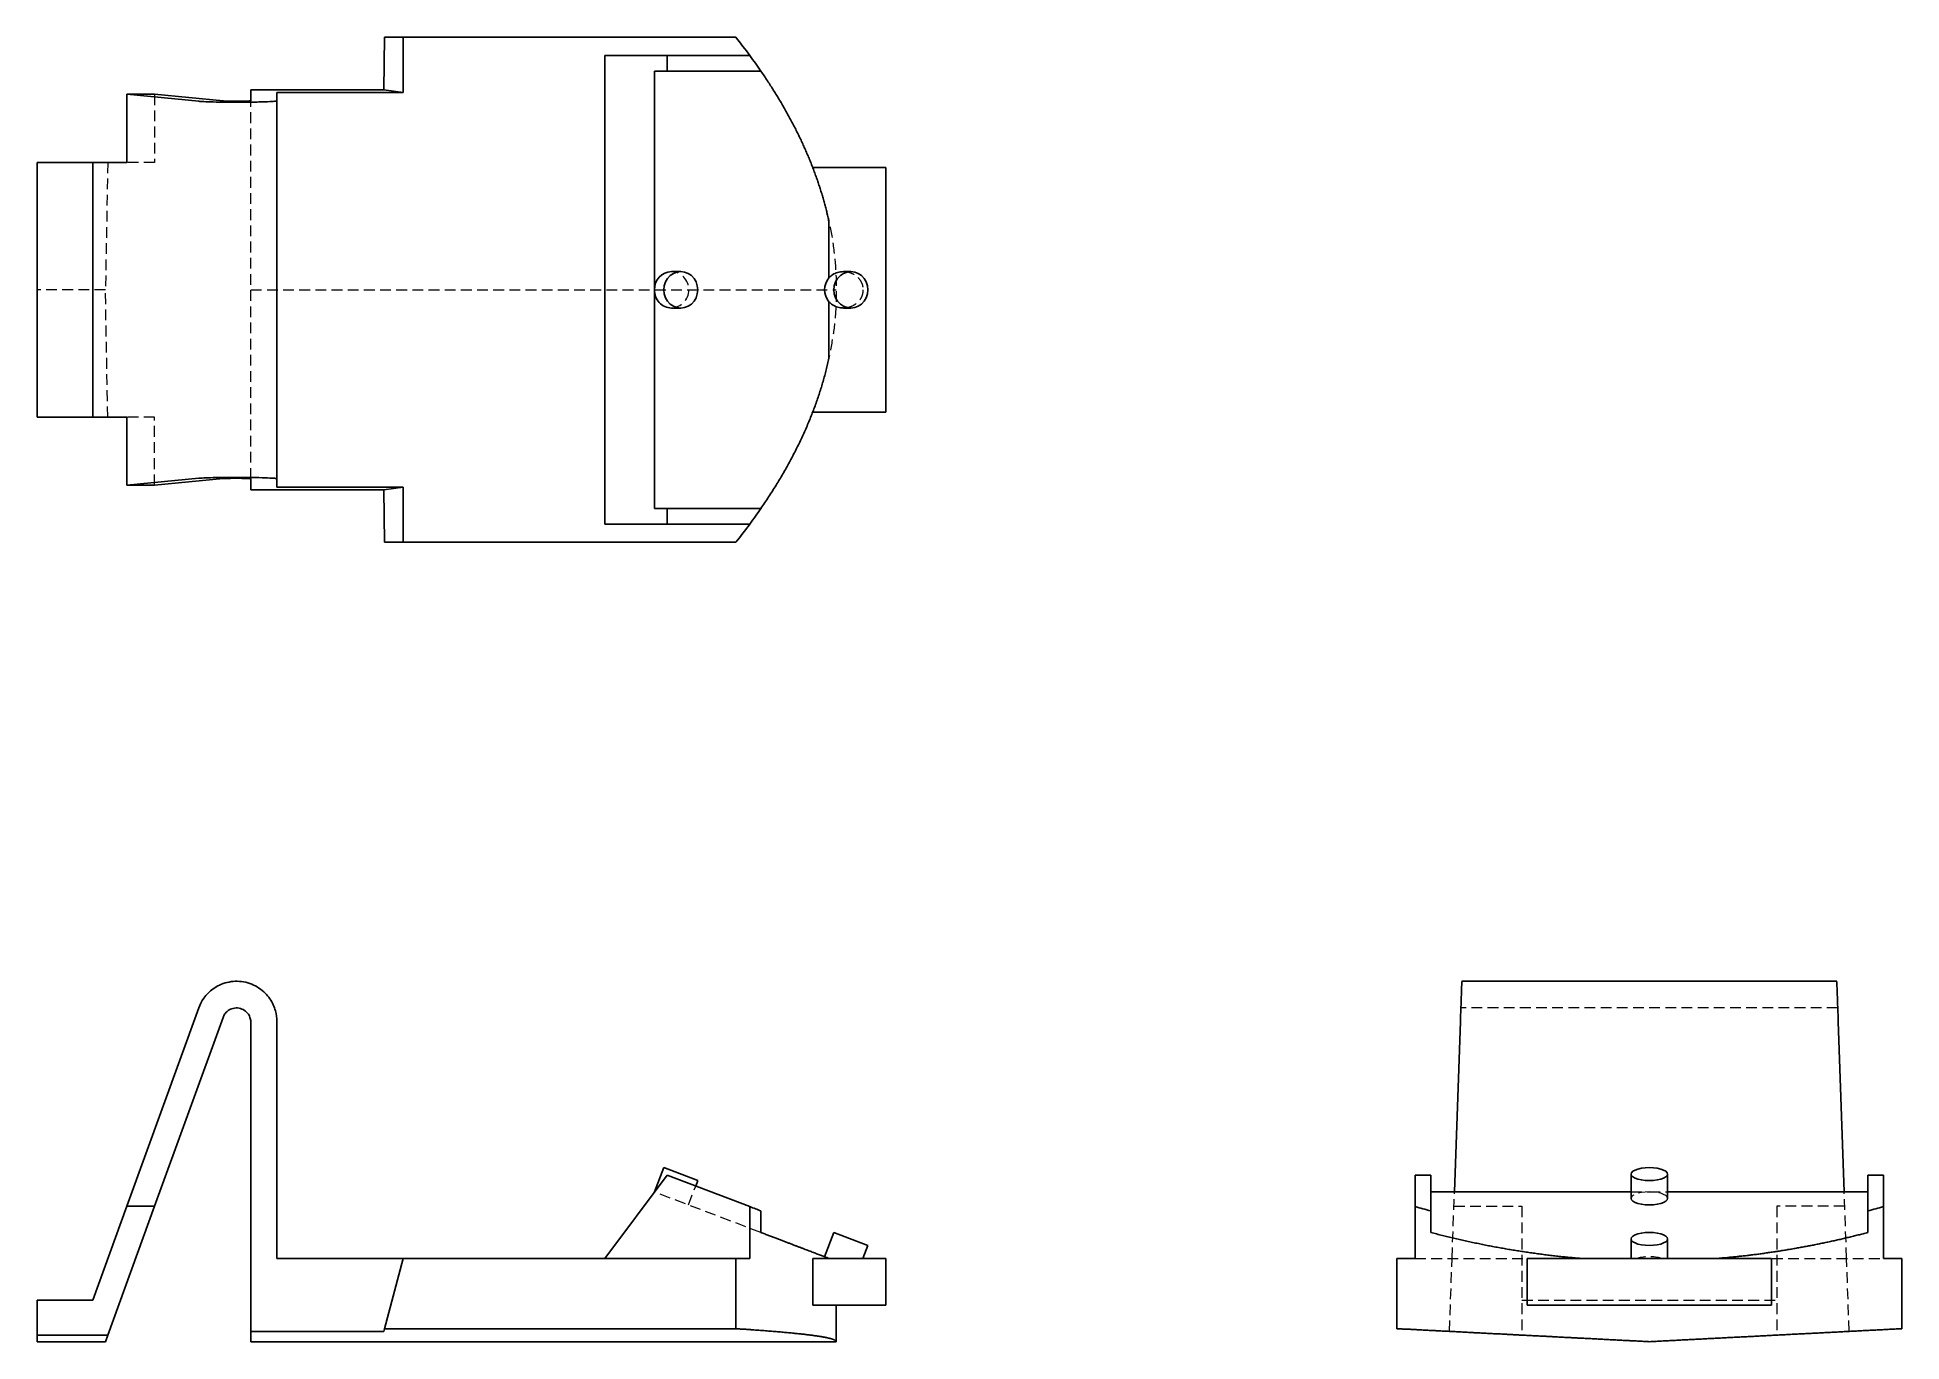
# Model space of a CAD drawing. Header units: millimetres. Extents: x 33 to 253, y 34 to 188.
import ezdxf

# ---------------------------------------------------------------- set-up
doc = ezdxf.new("R2010")
doc.units = ezdxf.units.MM
doc.linetypes.add('HIDDEN', pattern=[1.905, 1.27, -0.635])

msp = doc.modelspace()

# ---------------------------------------------------------------- linework, layer by layer
at = {"color": 7, "linetype": 'Continuous', "lineweight": 25}
for p, q in [((73.83, 181.55), (73.92, 187.75)), ((73.92, 187.75), (76.14, 187.75)), ((76.14, 187.75), (76.14, 181.25)), ((76.14, 187.75), (115.33, 187.75)), ((99.88, 130.4), (99.88, 185.6)), ((107.23, 185.6), (99.88, 185.6)), ((107.23, 185.6), (107.23, 183.76)), ((116.98, 185.6), (107.23, 185.6)), ((105.74, 183.76), (107.23, 183.76)), ((105.74, 158), (105.74, 183.76)), ((107.23, 183.76), (118.29, 183.76)), ((43.56, 181.03), (52.04, 180.21)), ((46.82, 181.03), (43.56, 181.03)), ((43.56, 181.03), (43.56, 173.01)), ((46.82, 181.03), (54.89, 180.25)), ((58.17, 181.55), (58.17, 180.27)), ((73.83, 181.55), (58.17, 181.55)), ((61.24, 181.25), (76.14, 181.25)), ((61.24, 181.25), (61.24, 180.27)), ((61.24, 135.73), (61.24, 180.27)), ((73.83, 181.55), (76.14, 181.25)), ((33, 142.99), (33, 173.01)), ((33, 173.01), (39.55, 173.01)), ((39.55, 142.99), (39.55, 173.01)), ((43.56, 173.01), (39.55, 173.01)), ((133, 172.41), (124.39, 172.41)), ((133, 143.59), (133, 172.41)), ((126.3, 159.42), (126.3, 166.07)), ((108.84, 160.15), (107.75, 160.15)), ((128.9, 160.15), (128.03, 160.15)), ((105.74, 132.24), (105.74, 158)), ((126.3, 149.93), (126.3, 156.58)), ((107.75, 155.85), (108.84, 155.85)), ((128.03, 155.85), (128.9, 155.85)), ((33, 142.99), (39.55, 142.99)), ((43.56, 142.99), (39.55, 142.99)), ((43.56, 134.97), (43.56, 142.99)), ((124.39, 143.59), (133, 143.59)), ((43.56, 134.97), (52.04, 135.79)), ((46.82, 134.97), (43.56, 134.97)), ((46.82, 134.97), (54.89, 135.75)), ((58.17, 134.45), (58.17, 135.73)), ((73.83, 134.45), (58.17, 134.45)), ((61.24, 134.75), (61.24, 135.73)), ((61.24, 134.75), (76.14, 134.75)), ((73.83, 134.45), (76.14, 134.75)), ((73.83, 134.45), (73.92, 128.25)), ((76.14, 128.25), (76.14, 134.75)), ((105.74, 132.24), (107.23, 132.24)), ((107.23, 130.4), (107.23, 132.24)), ((107.23, 132.24), (118.29, 132.24)), ((107.23, 130.4), (99.88, 130.4)), ((116.98, 130.4), (107.23, 130.4)), ((73.92, 128.25), (76.14, 128.25)), ((76.14, 128.25), (115.33, 128.25)), ((245.1, 76.53), (200.9, 76.53)), ((43.56, 50.02), (52.04, 73.41)), ((46.82, 50.02), (54.89, 72.28)), ((58.17, 35.28), (58.17, 71.7)), ((61.24, 43.88), (61.24, 71.79)), ((200.03, 51.71), (200.73, 71.79)), ((245.97, 51.71), (245.27, 71.79)), ((107.23, 53.7), (99.88, 43.88)), ((106.83, 54.58), (105.74, 51.71)), ((106.83, 54.58), (110.85, 53.05)), ((116.98, 49.98), (107.23, 53.7)), ((110.6, 52.41), (110.85, 53.05)), ((195.4, 49.98), (195.4, 53.7)), ((195.4, 53.7), (197.24, 53.7)), ((197.24, 53.7), (197.24, 49.48)), ((220.85, 53.81), (220.85, 50.95)), ((225.15, 50.95), (225.15, 53.81)), ((248.76, 53.7), (248.76, 49.48)), ((250.6, 53.7), (248.76, 53.7)), ((250.6, 49.98), (250.6, 53.7)), ((197.24, 51.71), (220.85, 51.71)), ((225.15, 51.71), (248.76, 51.71)), ((43.56, 50.02), (39.55, 38.98)), ((46.82, 50.02), (41.31, 34.84)), ((46.82, 50.02), (43.56, 50.02)), ((116.98, 43.88), (116.98, 49.98)), ((118.29, 49.48), (118.29, 46.93)), ((195.4, 43.88), (195.4, 49.98)), ((197.24, 49.48), (197.24, 46.93)), ((248.76, 46.93), (248.76, 49.48)), ((250.6, 49.98), (250.6, 43.88)), ((126.89, 46.94), (125.8, 44.07)), ((126.89, 46.94), (130.91, 45.41)), ((220.85, 46.18), (220.85, 43.88)), ((225.15, 43.88), (225.15, 46.18)), ((130.32, 43.88), (130.91, 45.41)), ((61.24, 43.88), (76.14, 43.88)), ((73.92, 35.6), (76.14, 43.88)), ((76.14, 43.88), (115.33, 43.88)), ((115.33, 35.6), (115.33, 43.88)), ((124.39, 38.36), (124.39, 43.88)), ((124.39, 43.88), (133, 43.88)), ((133, 38.36), (133, 43.88)), ((193.25, 35.6), (193.25, 43.88)), ((208.59, 38.36), (208.59, 43.88)), ((208.59, 43.88), (237.41, 43.88)), ((237.41, 38.36), (237.41, 43.88)), ((252.75, 35.6), (252.75, 43.88)), ((33, 38.98), (39.55, 38.98)), ((33, 38.98), (33, 34.84)), ((124.39, 38.36), (133, 38.36)), ((127.17, 34.07), (127.17, 38.36)), ((208.59, 38.36), (237.41, 38.36)), ((58.17, 35.28), (58.17, 34.07)), ((73.83, 35.28), (58.17, 35.28)), ((73.83, 35.28), (73.92, 35.6)), ((115.33, 35.6), (73.92, 35.6)), ((33, 34.84), (33, 34.07)), ((33, 34.84), (41.31, 34.84)), ((41.03, 34.07), (33, 34.07)), ((41.31, 34.84), (41.03, 34.07)), ((58.17, 34.07), (127.17, 34.07))]:
    msp.add_line(p, q, dxfattribs=at)
at = {"color": 7, "linetype": 'HIDDEN', "lineweight": 18}
for p, q in [((46.82, 181.03), (46.82, 173.01)), ((58.17, 135.73), (58.17, 180.27)), ((41.31, 173.01), (41.03, 158)), ((46.82, 173.01), (43.56, 173.01)), ((124.39, 172.41), (124.47, 172.2)), ((41.03, 158), (33, 158)), ((41.31, 142.99), (41.03, 158)), ((58.17, 158), (127.17, 158)), ((46.82, 142.99), (43.56, 142.99)), ((46.82, 134.97), (46.82, 142.99)), ((124.47, 143.8), (124.39, 143.59)), ((245.21, 73.39), (200.79, 73.39)), ((118.29, 46.93), (105.74, 51.71)), ((109.75, 50.18), (110.6, 52.41)), ((199.75, 43.88), (200.03, 51.71)), ((220.85, 51.71), (223, 51.71)), ((223, 51.71), (225.15, 51.71)), ((246.25, 43.88), (245.97, 51.71)), ((199.97, 50.02), (207.99, 50.02)), ((207.99, 50.02), (207.99, 34.84)), ((246.03, 50.02), (238.01, 50.02)), ((238.01, 50.02), (238.01, 34.84)), ((195.4, 43.88), (208.59, 43.88)), ((199.45, 35.28), (199.75, 43.88)), ((237.46, 43.88), (250.6, 43.88)), ((246.55, 35.28), (246.25, 43.88)), ((207.99, 38.98), (238.01, 38.98))]:
    msp.add_line(p, q, dxfattribs=at)
at = {"color": 7, "linetype": 'Continuous', "lineweight": 25, "flags": 128}
for points in [[(106.83, 158), (106.88, 157.52), (107.03, 157.07), (107.27, 156.66), (107.59, 156.32), (107.97, 156.07), (108.39, 155.91), (108.84, 155.85), (109.29, 155.91), (109.71, 156.07), (110.09, 156.32), (110.41, 156.66), (110.65, 157.07), (110.79, 157.52), (110.85, 158), (110.79, 158.48), (110.65, 158.93), (110.41, 159.34), (110.09, 159.68), (109.71, 159.93), (109.29, 160.09), (108.84, 160.15), (108.39, 160.09), (107.97, 159.93), (107.59, 159.68), (107.27, 159.34), (107.03, 158.93), (106.88, 158.48), (106.83, 158)], [(126.89, 158), (126.94, 157.52), (127.09, 157.07), (127.33, 156.66), (127.65, 156.32), (128.03, 156.07), (128.45, 155.91), (128.9, 155.85), (129.35, 155.91), (129.77, 156.07), (130.15, 156.32), (130.47, 156.66), (130.71, 157.07), (130.86, 157.52), (130.91, 158), (130.86, 158.48), (130.71, 158.93), (130.47, 159.34), (130.15, 159.68), (129.77, 159.93), (129.35, 160.09), (128.9, 160.15), (128.45, 160.09), (128.03, 159.93), (127.65, 159.68), (127.33, 159.34), (127.09, 158.93), (126.94, 158.48), (126.89, 158)], [(223, 54.58), (222.52, 54.56), (222.07, 54.5), (221.66, 54.41), (221.32, 54.29), (221.07, 54.15), (220.91, 53.98), (220.85, 53.81), (220.91, 53.64), (221.07, 53.48), (221.32, 53.34), (221.66, 53.22), (222.07, 53.13), (222.52, 53.07), (223, 53.05), (223.48, 53.07), (223.93, 53.13), (224.34, 53.22), (224.68, 53.34), (224.93, 53.48), (225.09, 53.64), (225.15, 53.81), (225.09, 53.98), (224.93, 54.15), (224.68, 54.29), (224.34, 54.41), (223.93, 54.5), (223.48, 54.56), (223, 54.58)], [(220.85, 50.95), (220.91, 50.78), (221.07, 50.62), (221.32, 50.47), (221.66, 50.35), (222.07, 50.26), (222.52, 50.2), (223, 50.18), (223.48, 50.2), (223.93, 50.26), (224.34, 50.35), (224.68, 50.47), (224.93, 50.62), (225.09, 50.78), (225.15, 50.95), (225.15, 50.95)], [(223, 46.94), (222.52, 46.92), (222.07, 46.86), (221.66, 46.77), (221.32, 46.65), (221.07, 46.51), (220.91, 46.35), (220.85, 46.18), (220.91, 46.01), (221.07, 45.84), (221.32, 45.7), (221.66, 45.58), (222.07, 45.49), (222.52, 45.43), (223, 45.41), (223.48, 45.43), (223.93, 45.49), (224.34, 45.58), (224.68, 45.7), (224.93, 45.84), (225.09, 46.01), (225.15, 46.18), (225.09, 46.35), (224.93, 46.51), (224.68, 46.65), (224.34, 46.77), (223.93, 46.86), (223.48, 46.92), (223, 46.94)]]:
    msp.add_lwpolyline(points, dxfattribs=at)
at = {"color": 7, "linetype": 'HIDDEN', "lineweight": 18, "flags": 128}
for points in [[(223, 51.71), (222.52, 51.69), (222.07, 51.64), (221.66, 51.55), (221.32, 51.42), (221.07, 51.28), (220.91, 51.12), (220.85, 50.95)], [(225.15, 50.95), (225.09, 51.12), (224.93, 51.28), (224.68, 51.42), (224.34, 51.55), (223.93, 51.64), (223.48, 51.69), (223, 51.71)]]:
    msp.add_lwpolyline(points, dxfattribs=at)
at = {"color": 7, "linetype": 'Continuous', "lineweight": 25}
for centre, radius, start, end in [((107.83, 158.06), 2.09, 92.2883, 181.5873), ((128.06, 158), 2.26, 141.0768, 218.9232), ((107.81, 157.92), 2.07, 177.84, 268.2844)]:
    msp.add_arc(centre, radius, start, end, dxfattribs=at)
at = {"color": 7, "linetype": 'HIDDEN', "lineweight": 18}
for centre, radius, start, end in [((107.64, 158), 2.15, 272.9048, 87.0952), ((223, 38.81), 5.27, 74.3919, 105.6081)]:
    msp.add_arc(centre, radius, start, end, dxfattribs=at)
at = {"color": 7, "linetype": 'Continuous', "lineweight": 25}
for points in [[(115.33, 187.75), (115.9, 187.03), (116.45, 186.32), (116.98, 185.6)], [(116.98, 185.6), (117.42, 184.99), (117.86, 184.38), (118.29, 183.76)], [(118.29, 132.24), (117.86, 131.62), (117.42, 131.01), (116.98, 130.4)], [(116.98, 130.4), (116.45, 129.68), (115.9, 128.97), (115.33, 128.25)], [(118.29, 49.48), (117.86, 49.65), (117.42, 49.81), (116.98, 49.98)], [(197.24, 49.48), (196.62, 49.65), (196.01, 49.81), (195.4, 49.98)], [(250.6, 49.98), (249.99, 49.81), (249.38, 49.65), (248.76, 49.48)], [(116.98, 43.88), (116.45, 43.88), (115.9, 43.88), (115.33, 43.88)], [(195.4, 43.88), (194.68, 43.88), (193.97, 43.88), (193.25, 43.88)], [(252.75, 43.88), (252.03, 43.88), (251.32, 43.88), (250.6, 43.88)]]:
    msp.add_open_spline(points, degree=3, dxfattribs=at)
for points, knots in [([(126.3, 166.07), (126.26, 166.26), (126.18, 166.64), (126.04, 167.21), (125.89, 167.78), (125.74, 168.35), (125.58, 168.92), (125.41, 169.49), (125.23, 170.06), (125.04, 170.63), (124.84, 171.2), (124.63, 171.77), (124.42, 172.35), (124.2, 172.92), (123.96, 173.49), (123.72, 174.06), (123.47, 174.63), (123.21, 175.2), (122.95, 175.77), (122.67, 176.34), (122.39, 176.91), (122.09, 177.48), (121.79, 178.05), (121.48, 178.62), (121.16, 179.2), (120.83, 179.77), (120.5, 180.34), (120.15, 180.91), (119.79, 181.48), (119.43, 182.05), (119.06, 182.62), (118.68, 183.19), (118.42, 183.57), (118.29, 183.76)], [0, 0, 0, 0, 0.029641, 0.059395, 0.08927, 0.119272, 0.149408, 0.179684, 0.210108, 0.240686, 0.271424, 0.302329, 0.333407, 0.364665, 0.396107, 0.427741, 0.459571, 0.491605, 0.523847, 0.556302, 0.588977, 0.621877, 0.655006, 0.68837, 0.721974, 0.755822, 0.78992, 0.824272, 0.858883, 0.893757, 0.928898, 0.964311, 1, 1, 1, 1]), ([(52.04, 180.21), (52.17, 180.2), (52.36, 180.18), (52.92, 180.16), (53.28, 180.14), (54.2, 180.12), (54.75, 180.11), (55.68, 180.1), (56, 180.1), (56.66, 180.1), (56.99, 180.1), (57.65, 180.1), (57.97, 180.11), (58.57, 180.12), (58.86, 180.12), (59.66, 180.14), (60.09, 180.16), (60.73, 180.19), (60.94, 180.2), (61.19, 180.24), (61.24, 180.25), (61.24, 180.27)], [0, 0, 0, 0, 0.125, 0.125, 0.25, 0.25, 0.375, 0.375, 0.4375, 0.4375, 0.5, 0.5, 0.5625, 0.5625, 0.625, 0.625, 0.75, 0.75, 0.875, 0.875, 1, 1, 1, 1]), ([(54.89, 180.25), (54.94, 180.24), (55.01, 180.24), (55.2, 180.23), (55.33, 180.22), (55.66, 180.22), (55.86, 180.21), (56.3, 180.21), (56.54, 180.21), (57.01, 180.21), (57.23, 180.22), (57.61, 180.22), (57.76, 180.23), (57.99, 180.24), (58.06, 180.25), (58.16, 180.26), (58.17, 180.26), (58.17, 180.27)], [0, 0, 0, 0, 0.125, 0.125, 0.25, 0.25, 0.375, 0.375, 0.5, 0.5, 0.625, 0.625, 0.75, 0.75, 0.875, 0.875, 1, 1, 1, 1]), ([(126.3, 159.42), (126.44, 159.54), (126.74, 159.82), (127.34, 160.09), (127.8, 160.12), (128.03, 160.14)], [0, 0, 0, 0, 0.293611, 0.636564, 1, 1, 1, 1]), ([(128.03, 155.86), (127.8, 155.88), (127.34, 155.91), (126.74, 156.18), (126.44, 156.46), (126.3, 156.58)], [0, 0, 0, 0, 0.3634361, 0.7063893, 1, 1, 1, 1]), ([(118.29, 132.24), (118.44, 132.47), (118.75, 132.92), (119.2, 133.6), (119.64, 134.28), (120.07, 134.96), (120.48, 135.64), (120.88, 136.32), (121.27, 137), (121.65, 137.68), (122.01, 138.36), (122.36, 139.04), (122.7, 139.72), (123.03, 140.4), (123.35, 141.08), (123.65, 141.77), (123.94, 142.45), (124.21, 143.13), (124.48, 143.81), (124.73, 144.49), (124.97, 145.17), (125.2, 145.85), (125.41, 146.53), (125.62, 147.21), (125.81, 147.89), (125.99, 148.57), (126.15, 149.25), (126.25, 149.71), (126.3, 149.93)], [0, 0, 0, 0, 0.04252, 0.08465, 0.126395, 0.167764, 0.208763, 0.249401, 0.289686, 0.329625, 0.369227, 0.4085, 0.447454, 0.486097, 0.524438, 0.562487, 0.600253, 0.637747, 0.674978, 0.711956, 0.748693, 0.785198, 0.821483, 0.857559, 0.893437, 0.929129, 0.964646, 1, 1, 1, 1]), ([(52.04, 135.79), (52.17, 135.8), (52.36, 135.82), (52.92, 135.84), (53.28, 135.86), (54.2, 135.88), (54.75, 135.89), (55.68, 135.9), (56, 135.9), (56.66, 135.9), (56.99, 135.9), (57.65, 135.9), (57.97, 135.89), (58.57, 135.88), (58.86, 135.88), (59.66, 135.86), (60.09, 135.84), (60.73, 135.81), (60.94, 135.8), (61.19, 135.76), (61.24, 135.75), (61.24, 135.73)], [0, 0, 0, 0, 0.125, 0.125, 0.25, 0.25, 0.375, 0.375, 0.4375, 0.4375, 0.5, 0.5, 0.5625, 0.5625, 0.625, 0.625, 0.75, 0.75, 0.875, 0.875, 1, 1, 1, 1]), ([(54.89, 135.75), (54.94, 135.76), (55.01, 135.76), (55.2, 135.77), (55.33, 135.78), (55.66, 135.78), (55.86, 135.79), (56.3, 135.79), (56.54, 135.79), (57.01, 135.79), (57.23, 135.78), (57.61, 135.78), (57.76, 135.77), (57.99, 135.76), (58.06, 135.75), (58.16, 135.74), (58.17, 135.74), (58.17, 135.73)], [0, 0, 0, 0, 0.125, 0.125, 0.25, 0.25, 0.375, 0.375, 0.5, 0.5, 0.625, 0.625, 0.75, 0.75, 0.875, 0.875, 1, 1, 1, 1]), ([(52.04, 73.41), (52.17, 73.77), (52.36, 74.16), (52.92, 74.94), (53.28, 75.32), (54.2, 75.98), (54.75, 76.25), (55.68, 76.47), (56, 76.52), (56.66, 76.54), (56.99, 76.52), (57.65, 76.4), (57.97, 76.31), (58.57, 76.07), (58.86, 75.91), (59.66, 75.38), (60.09, 74.94), (60.73, 74.01), (60.94, 73.53), (61.19, 72.61), (61.24, 72.18), (61.24, 71.79)], [0, 0, 0, 0, 0.125, 0.125, 0.25, 0.25, 0.375, 0.375, 0.4375, 0.4375, 0.5, 0.5, 0.5625, 0.5625, 0.625, 0.625, 0.75, 0.75, 0.875, 0.875, 1, 1, 1, 1]), ([(200.9, 76.49), (200.9, 76.49), (200.9, 76.5), (200.89, 76.11), (200.86, 75.42), (200.83, 74.53), (200.8, 73.58), (200.76, 72.66), (200.74, 72.07), (200.73, 71.79)], [0, 0, 0, 0, 0.110707, 0.287538, 0.457847, 0.616437, 0.760161, 0.88789, 1, 1, 1, 1]), ([(245.1, 76.49), (245.1, 76.49), (245.1, 76.5), (245.11, 76.11), (245.14, 75.42), (245.17, 74.53), (245.2, 73.58), (245.24, 72.66), (245.26, 72.07), (245.27, 71.79)], [0, 0, 0, 0, 0.110707, 0.287538, 0.457847, 0.616437, 0.760161, 0.88789, 1, 1, 1, 1]), ([(54.89, 72.28), (54.94, 72.41), (55.01, 72.54), (55.2, 72.82), (55.33, 72.96), (55.66, 73.19), (55.86, 73.29), (56.3, 73.4), (56.54, 73.41), (57.01, 73.32), (57.23, 73.23), (57.61, 72.98), (57.76, 72.82), (57.99, 72.49), (58.06, 72.32), (58.16, 71.99), (58.17, 71.84), (58.17, 71.7)], [0, 0, 0, 0, 0.125, 0.125, 0.25, 0.25, 0.375, 0.375, 0.5, 0.5, 0.625, 0.625, 0.75, 0.75, 0.875, 0.875, 1, 1, 1, 1]), ([(118.29, 46.93), (118.44, 46.88), (118.75, 46.76), (119.2, 46.59), (119.64, 46.42), (120.07, 46.26), (120.48, 46.1), (120.88, 45.95), (121.27, 45.8), (121.65, 45.66), (122.01, 45.52), (122.36, 45.38), (122.7, 45.25), (123.03, 45.13), (123.35, 45.01), (123.65, 44.89), (123.94, 44.78), (124.21, 44.68), (124.48, 44.58), (124.73, 44.48), (124.97, 44.39), (125.2, 44.3), (125.41, 44.22), (125.62, 44.14), (125.81, 44.07), (125.99, 44), (126.15, 43.94), (126.25, 43.9), (126.3, 43.88)], [0, 0, 0, 0, 0.04252, 0.08465, 0.126395, 0.167764, 0.208763, 0.249401, 0.289686, 0.329625, 0.369227, 0.4085, 0.447454, 0.486097, 0.524438, 0.562487, 0.600253, 0.637747, 0.674978, 0.711956, 0.748693, 0.785198, 0.821483, 0.857559, 0.893437, 0.929129, 0.964646, 1, 1, 1, 1]), ([(197.24, 46.93), (197.47, 46.88), (197.92, 46.76), (198.6, 46.59), (199.28, 46.42), (199.96, 46.26), (200.64, 46.1), (201.32, 45.95), (202, 45.8), (202.68, 45.66), (203.36, 45.52), (204.04, 45.38), (204.72, 45.25), (205.4, 45.13), (206.08, 45.01), (206.77, 44.89), (207.45, 44.78), (208.13, 44.68), (208.81, 44.58), (209.49, 44.48), (210.17, 44.39), (210.85, 44.3), (211.53, 44.22), (212.21, 44.14), (212.89, 44.07), (213.57, 44), (214.25, 43.94), (214.71, 43.9), (214.93, 43.88)], [0, 0, 0, 0, 0.04252, 0.08465, 0.126395, 0.167764, 0.208763, 0.249401, 0.289686, 0.329625, 0.369227, 0.4085, 0.447454, 0.486097, 0.524438, 0.562487, 0.600253, 0.637747, 0.674978, 0.711956, 0.748693, 0.785198, 0.821483, 0.857559, 0.893437, 0.929129, 0.964646, 1, 1, 1, 1]), ([(231.07, 43.88), (231.26, 43.9), (231.64, 43.93), (232.21, 43.98), (232.78, 44.04), (233.35, 44.1), (233.92, 44.16), (234.49, 44.22), (235.06, 44.29), (235.63, 44.36), (236.2, 44.44), (236.77, 44.52), (237.35, 44.6), (237.92, 44.69), (238.49, 44.77), (239.06, 44.87), (239.63, 44.96), (240.2, 45.06), (240.77, 45.16), (241.34, 45.27), (241.91, 45.37), (242.48, 45.49), (243.05, 45.6), (243.62, 45.72), (244.2, 45.84), (244.77, 45.97), (245.34, 46.09), (245.91, 46.23), (246.48, 46.36), (247.05, 46.5), (247.62, 46.64), (248.19, 46.79), (248.57, 46.88), (248.76, 46.93)], [0, 0, 0, 0, 0.029641, 0.059395, 0.08927, 0.119272, 0.149408, 0.179684, 0.210108, 0.240686, 0.271424, 0.302329, 0.333407, 0.364665, 0.396107, 0.427741, 0.459571, 0.491605, 0.523847, 0.556302, 0.588977, 0.621877, 0.655006, 0.68837, 0.721974, 0.755822, 0.78992, 0.824272, 0.858883, 0.893757, 0.928898, 0.964311, 1, 1, 1, 1]), ([(127.17, 34.07), (127.17, 34.08), (127.17, 34.1), (127.16, 34.13), (127.14, 34.16), (127.11, 34.19), (127.07, 34.21), (127.02, 34.24), (126.97, 34.27), (126.9, 34.3), (126.83, 34.33), (126.75, 34.36), (126.66, 34.39), (126.57, 34.42), (126.46, 34.45), (126.35, 34.48), (126.23, 34.5), (126.09, 34.53), (125.96, 34.56), (125.81, 34.59), (125.65, 34.62), (125.49, 34.65), (125.31, 34.68), (125.13, 34.71), (124.94, 34.74), (124.75, 34.76), (124.54, 34.79), (124.32, 34.82), (124.1, 34.85), (123.87, 34.88), (123.63, 34.91), (123.38, 34.94), (123.12, 34.97), (122.86, 35), (122.58, 35.02), (122.3, 35.05), (122.01, 35.08), (121.71, 35.11), (121.4, 35.14), (121.08, 35.17), (120.76, 35.2), (120.43, 35.23), (120.08, 35.26), (119.73, 35.29), (119.38, 35.31), (119.01, 35.34), (118.63, 35.37), (118.25, 35.4), (117.86, 35.43), (117.46, 35.46), (117.05, 35.49), (116.63, 35.52), (116.2, 35.55), (115.77, 35.57), (115.48, 35.59), (115.33, 35.6)], [0, 0, 0, 0, 0.017197, 0.034398, 0.051607, 0.068828, 0.086064, 0.103319, 0.120598, 0.137903, 0.155239, 0.17261, 0.190019, 0.20747, 0.224967, 0.242513, 0.260112, 0.277768, 0.295485, 0.313265, 0.331112, 0.34903, 0.367022, 0.385092, 0.403243, 0.421478, 0.4398, 0.458213, 0.47672, 0.495324, 0.514028, 0.532834, 0.551747, 0.570769, 0.589902, 0.60915, 0.628515, 0.648, 0.667608, 0.687341, 0.707202, 0.727193, 0.747317, 0.767577, 0.787974, 0.808511, 0.82919, 0.850013, 0.870983, 0.892102, 0.913372, 0.934795, 0.956372, 0.978107, 1, 1, 1, 1]), ([(223, 34.07), (222.81, 34.08), (222.44, 34.1), (221.88, 34.13), (221.32, 34.16), (220.75, 34.19), (220.19, 34.21), (219.63, 34.24), (219.07, 34.27), (218.51, 34.3), (217.95, 34.33), (217.39, 34.36), (216.83, 34.39), (216.26, 34.42), (215.7, 34.45), (215.14, 34.48), (214.58, 34.5), (214.02, 34.53), (213.46, 34.56), (212.9, 34.59), (212.33, 34.62), (211.77, 34.65), (211.21, 34.68), (210.65, 34.71), (210.09, 34.74), (209.53, 34.76), (208.97, 34.79), (208.41, 34.82), (207.84, 34.85), (207.28, 34.88), (206.72, 34.91), (206.16, 34.94), (205.6, 34.97), (205.04, 35), (204.48, 35.02), (203.92, 35.05), (203.35, 35.08), (202.79, 35.11), (202.23, 35.14), (201.67, 35.17), (201.11, 35.2), (200.55, 35.23), (199.99, 35.26), (199.43, 35.29), (198.86, 35.31), (198.3, 35.34), (197.74, 35.37), (197.18, 35.4), (196.62, 35.43), (196.06, 35.46), (195.5, 35.49), (194.94, 35.52), (194.37, 35.55), (193.81, 35.57), (193.44, 35.59), (193.25, 35.6)], [0, 0, 0, 0, 0.017197, 0.034398, 0.051607, 0.068828, 0.086064, 0.103319, 0.120598, 0.137903, 0.155239, 0.17261, 0.190019, 0.20747, 0.224967, 0.242513, 0.260112, 0.277768, 0.295485, 0.313265, 0.331112, 0.34903, 0.367022, 0.385092, 0.403243, 0.421478, 0.4398, 0.458213, 0.47672, 0.495324, 0.514028, 0.532834, 0.551747, 0.570769, 0.589902, 0.60915, 0.628515, 0.648, 0.667608, 0.687341, 0.707202, 0.727193, 0.747317, 0.767577, 0.787974, 0.808511, 0.82919, 0.850013, 0.870983, 0.892102, 0.913372, 0.934795, 0.956372, 0.978107, 1, 1, 1, 1]), ([(252.75, 35.6), (252.53, 35.59), (252.1, 35.57), (251.46, 35.54), (250.81, 35.5), (250.16, 35.47), (249.52, 35.44), (248.87, 35.4), (248.22, 35.37), (247.58, 35.34), (246.93, 35.3), (246.28, 35.27), (245.64, 35.24), (244.99, 35.2), (244.34, 35.17), (243.7, 35.14), (243.05, 35.1), (242.4, 35.07), (241.76, 35.04), (241.11, 35), (240.46, 34.97), (239.82, 34.94), (239.17, 34.9), (238.52, 34.87), (237.88, 34.84), (237.23, 34.8), (236.58, 34.77), (235.94, 34.74), (235.29, 34.7), (234.64, 34.67), (233.99, 34.64), (233.35, 34.6), (232.7, 34.57), (232.05, 34.54), (231.41, 34.5), (230.76, 34.47), (230.11, 34.44), (229.47, 34.4), (228.82, 34.37), (228.17, 34.34), (227.53, 34.3), (226.88, 34.27), (226.23, 34.24), (225.59, 34.2), (224.94, 34.17), (224.29, 34.14), (223.65, 34.1), (223.22, 34.08), (223, 34.07)], [0, 0, 0, 0, 0.025211, 0.050211, 0.075004, 0.099593, 0.12398, 0.148169, 0.172163, 0.195966, 0.219581, 0.243011, 0.26626, 0.289331, 0.312229, 0.334957, 0.357519, 0.37992, 0.402162, 0.424251, 0.446191, 0.467986, 0.48964, 0.511158, 0.532546, 0.553806, 0.574945, 0.595966, 0.616876, 0.637679, 0.65838, 0.678984, 0.699498, 0.719925, 0.740271, 0.760542, 0.780744, 0.800882, 0.820961, 0.840988, 0.860967, 0.880906, 0.900809, 0.920683, 0.940533, 0.960365, 0.980185, 1, 1, 1, 1])]:
    msp.add_open_spline(points, degree=3, knots=knots, dxfattribs=at)
at = {"color": 7, "linetype": 'HIDDEN', "lineweight": 18}
for points, knots in [([(125.52, 169.1), (125.81, 168.06), (126.38, 165.96), (126.92, 162.74), (127.19, 159.5), (127.18, 156.28), (126.91, 153.08), (126.5, 150.98), (126.3, 149.93)], [0, 0, 0, 0, 0.167558, 0.336441, 0.503517, 0.670017, 0.834186, 1, 1, 1, 1]), ([(128.03, 160.14), (128.04, 160.14), (128.31, 160.18), (128.85, 160.03), (129.52, 159.69), (130.01, 159.15), (130.28, 158.57), (130.31, 158.18), (130.32, 158)], [0, 0, 0, 0, 0.011832, 0.236493, 0.457964, 0.662815, 0.843915, 1, 1, 1, 1]), ([(130.32, 158), (130.31, 157.82), (130.28, 157.43), (130.01, 156.85), (129.52, 156.31), (128.85, 155.97), (128.31, 155.82), (128.04, 155.86), (128.03, 155.86)], [0, 0, 0, 0, 0.156085, 0.337185, 0.542036, 0.763507, 0.988168, 1, 1, 1, 1])]:
    msp.add_open_spline(points, degree=3, knots=knots, dxfattribs=at)

doc.saveas('drawing.dxf')
